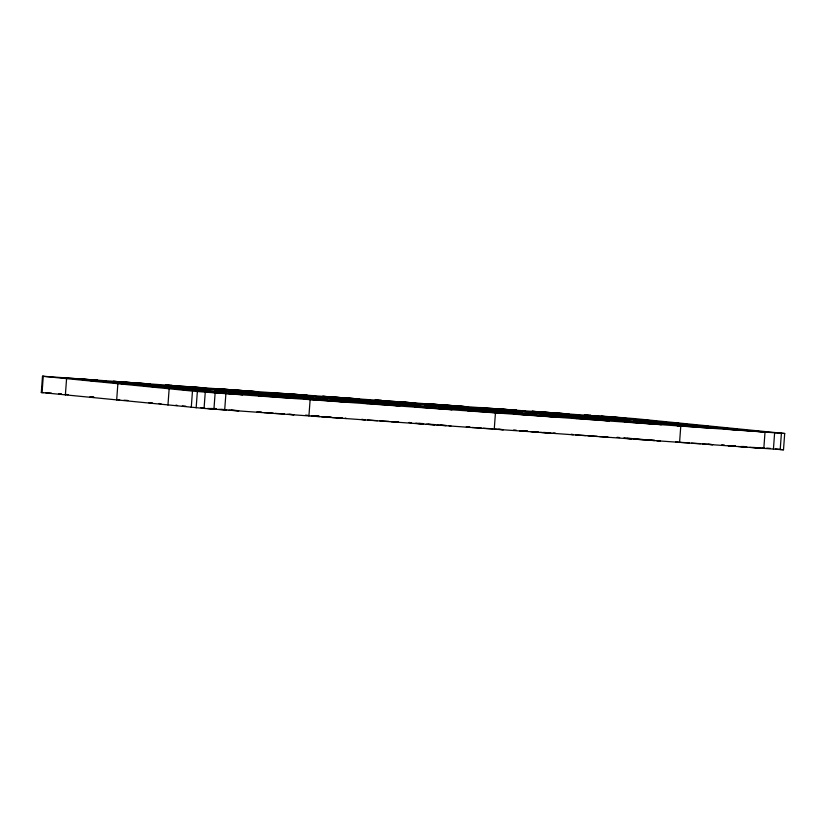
<?xml version="1.0" encoding="UTF-8"?>
<svg xmlns="http://www.w3.org/2000/svg" width="826" height="826" viewBox="0 0 826 826"><rect width="100%" height="100%" fill="white"/><g stroke="black" fill="none" stroke-linecap="round" stroke-linejoin="round"><path stroke-width="1.24" d="M601.307 416.036L634.719 418.627L784.7 433.495L783.502 449.788L204.063 408.436L41.3 392.505L42.498 376.212L621.348 417.791L584.405 415.024L590.869 415.437L590.27 415.385M42.064 392.639L43.262 376.336L42.498 376.212M65.378 394.942L66.576 378.638M116.672 400.011L117.87 383.708M167.957 405.07L169.154 388.778M191.281 407.373L192.468 391.08L43.262 376.336M196.154 407.807L197.352 391.503L192.468 391.08M204.063 408.436L205.261 392.133L197.352 391.503M213.934 409.18L215.132 392.887L205.261 392.133M224.693 409.964L225.89 393.672L784.7 433.495M308.924 415.984L310.122 399.691M494.247 429.231L495.445 412.938M679.571 442.488L680.769 426.185M763.813 448.508L765.01 432.204M773.425 449.179L774.623 432.876M780.198 449.623L781.396 433.32M416.19 423.335L423.015 423.759M552.78 433.237L555.65 433.423L553.75 433.237M41.3 392.505L43.51 392.618M149.568 402.675L151.736 402.809M238.735 410.78L228.885 410.13M312.207 415.891L319.259 416.345M656.505 440.661L660.335 440.908L657.733 440.65M93.792 397.089L90.592 396.893M208.482 408.457L216.433 408.994M342.46 418.214L332.3 417.522M759.992 448.074L765.021 448.394L762.419 448.136M45.74 392.753L51.377 393.124M445.937 425.617L436.985 425.008M550.622 433.103L540.4 432.401M58.584 393.62L60.99 393.795M65.368 394.425L68.124 394.632M93.586 397.234L89.879 396.872M119.563 399.753L117.736 399.629L119.625 399.815M124.055 400.197L127.906 400.496M152.283 403.005L148.597 402.675M177.518 405.483L175.68 405.349L176.805 405.463M210.733 408.436L215.524 408.777M315.418 415.922L319.012 416.18M418.906 423.315L423.697 423.655M522.393 430.718L527.184 431.058M627.079 438.203L631.869 438.544M730.566 445.596L735.357 445.937M742.533 446.453L744.928 446.629M220.831 409.304L226.747 409.727M324.587 416.727L331.433 417.213M428.002 424.12L434.848 424.605M527.7 431.244L519.791 430.738M532.687 431.606L538.604 432.029M630.527 438.596L623.733 438.172L631.725 438.885M636.103 438.998L643.289 439.504M735.212 446.081L728.078 445.627L734.737 446.226M740.788 446.484L746.115 446.856M261.914 412.308L256.927 411.947L261.563 412.401M264.052 412.587L273.148 413.103M275.285 413.392L284.381 413.909M287.768 414.28L294.015 414.724L289.379 414.27M345.196 418.379L346.28 418.462L345.154 418.348M365.35 419.701L361.612 419.432L365.082 419.773M367.487 419.98L377.482 420.692M379.97 420.868L389.067 421.394M391.204 421.673L398.7 422.21L394.064 421.756M446.474 425.504L440.795 425.07M449.137 425.813L450.965 425.948L449.84 425.834M470.035 427.187L466.287 426.918L469.767 427.259M472.173 427.465L481.269 427.982M483.406 428.271L492.502 428.787M494.64 429.066L503.375 429.696L498.739 429.231M550.818 432.958L543.498 432.401M573.471 434.579L570.972 434.404L573.296 434.631M575.608 434.858L585.593 435.57M588.091 435.746L597.188 436.273M599.325 436.551L608.06 437.181L603.424 436.717M654.76 440.392L648.183 439.886M678.156 442.065L675.658 441.879L677.981 442.116M680.294 442.344L689.39 442.86M691.527 443.149L700.624 443.665M702.761 443.944L712.745 444.656L708.109 444.202M758.691 447.816L752.868 447.372M226.345 409.944L218.9 409.397M331.03 417.429L321.49 416.727M434.786 424.853L426.175 424.213M537.612 432.204L530.86 431.688M746.983 447.165L738.248 446.505M749.771 447.362L759.146 448.033M215.132 392.887L225.89 393.672M633.563 439.019L654.471 440.557L653.862 440.495M158.86 403.511L160.956 403.677M336.11 417.584L342.14 418.049M319.517 416.572L311.237 415.881M185.85 406.227L182.339 405.948M231.425 410.099L238.229 410.646M214.832 409.087L207.254 408.467M527.04 431.399L519.833 430.78M422.354 423.914L415.148 423.294M746.126 430.325L720.386 428.24L766.218 432.101L729.275 429.334L735.739 429.757L735.14 429.696M651.363 422.179L655.999 422.644L618.911 419.866L623.547 420.32M709.307 427.909L713.943 428.364L676.855 425.586L681.491 426.04M501.816 409.056L516.663 410.305L479.72 407.538L486.184 407.961L485.585 407.899M641.441 422.84L615.711 420.764L661.533 424.616L624.59 421.849L631.054 422.272L630.455 422.21M546.678 414.693L551.314 415.158L514.226 412.38L518.862 412.835M604.622 420.424L609.258 420.878L572.17 418.101L576.806 418.565M397.13 401.57L411.978 402.82L375.035 400.052L381.498 400.476L380.9 400.414M536.755 415.364L511.026 413.279L556.848 417.13L519.905 414.363L526.369 414.786L525.77 414.724M441.993 407.218L446.629 407.672L409.541 404.895L414.177 405.349M499.936 412.938L504.572 413.392L467.485 410.615L472.121 411.08M292.445 394.095L307.293 395.334L270.35 392.577L276.824 392.99L276.214 392.928M432.07 407.879L406.34 405.793L452.163 409.644L415.22 406.888L421.683 407.301L421.084 407.239M337.307 399.732L341.943 400.187L304.856 397.409L309.492 397.864M395.262 405.452L399.898 405.917L362.8 403.14L367.436 403.594M187.76 386.609L202.607 387.848L165.665 385.092L172.138 385.505L171.529 385.443M327.385 400.393L301.655 398.308L347.478 402.159L310.535 399.402L317.008 399.815L316.399 399.763M232.622 392.247L237.258 392.701L200.171 389.924L204.807 390.388M290.576 397.967L295.212 398.431L258.125 395.654L262.761 396.108M83.075 379.124L97.922 380.373L60.979 377.606L67.453 378.019L66.854 377.967M222.7 392.908L196.97 390.822L242.792 394.683L205.85 391.916L212.323 392.329L211.714 392.278M766.786 448.084L770.472 448.446M775.377 448.931L783.502 449.788M721.759 444.791L724.33 445.049M617.074 437.305L619.645 437.563M513.679 429.954L516.24 430.201M408.994 422.468L411.555 422.726M305.589 415.117L308.16 415.364M213.81 408.447L216.371 408.694M200.904 407.631L204.755 408.013M92.822 380.662L89.951 380.466L126.894 383.233L92.822 380.662M121.794 383.522L118.934 383.326L155.877 386.093L121.794 383.522M197.507 388.137L194.637 387.952L231.579 390.719L197.507 388.137M150.766 386.382L147.906 386.196L184.848 388.953L150.766 386.382M226.479 391.008L223.619 390.812L260.562 393.579L226.479 391.008M179.748 389.242L176.878 389.056L213.82 391.813L179.748 389.242M302.192 395.623L299.322 395.437L336.265 398.194L302.192 395.623M255.451 393.868L252.591 393.672L289.534 396.439L255.451 393.868M331.164 398.493L328.294 398.297L365.237 401.064L331.164 398.493M284.423 396.728L281.563 396.542L318.506 399.299L284.423 396.728M406.877 403.109L404.007 402.923L440.95 405.68L406.877 403.109M360.136 401.353L357.276 401.157L394.219 403.924L360.136 401.353M435.849 405.969L432.979 405.783L469.922 408.54L435.849 405.969M389.108 404.213L386.248 404.017L423.191 406.784L389.108 404.213M511.562 410.594L508.692 410.398L545.635 413.165L511.562 410.594M464.821 408.839L461.951 408.643L498.894 411.41L464.821 408.839M540.534 413.454L537.664 413.268L574.607 416.025L540.534 413.454M493.793 411.699L490.933 411.503L527.876 414.27L493.793 411.699M616.237 418.08L613.377 417.884L650.32 420.651L616.237 418.08M569.506 416.314L566.636 416.128L603.579 418.885L569.506 416.314M645.22 420.94L642.349 420.744L679.292 423.511L645.22 420.94M598.478 419.185L595.618 418.988L632.561 421.756L598.478 419.185M674.192 423.8L671.321 423.614L708.264 426.371L674.192 423.8M703.163 426.66L700.293 426.474L737.236 429.241L703.163 426.66M145.706 383.656L113.255 381.344L150.342 384.121L145.706 383.656M250.392 391.142L217.94 388.819L255.028 391.596L250.392 391.142M355.077 398.628L322.625 396.304L359.713 399.082L355.077 398.628M459.752 406.113L427.3 403.79L464.388 406.568L459.752 406.113M564.437 413.599L531.985 411.276L569.073 414.053L564.437 413.599M97.829 380.569L81.072 379.371L106.802 381.457L97.829 380.569M202.504 388.055L185.757 386.857L211.487 388.943L202.504 388.055M307.189 395.54L290.442 394.343L316.172 396.428L307.189 395.54M411.875 403.026L395.127 401.828L420.857 403.914L411.875 403.026M516.56 410.512L499.813 409.314L525.543 411.4L516.56 410.512M621.245 417.987L604.498 416.789L630.228 418.875L621.245 417.987M174.678 386.527L142.227 384.204L179.314 386.981L174.678 386.527M279.364 394.002L246.912 391.689L283.999 394.467L279.364 394.002M384.049 401.488L351.597 399.165L388.685 401.942L384.049 401.488M488.734 408.973L456.282 406.65L493.37 409.428L488.734 408.973M593.419 416.459L560.957 414.136L598.055 416.913L593.419 416.459M126.801 383.44L110.054 382.242L135.784 384.317L126.801 383.44M231.486 390.915L214.729 389.717L240.469 391.803L231.486 390.915M336.172 398.4L319.414 397.203L345.144 399.288L336.172 398.4M440.847 405.886L424.099 404.688L449.829 406.774L440.847 405.886M545.532 413.372L528.785 412.174L554.514 414.26L545.532 413.372M650.217 420.857L633.47 419.66L659.2 421.745L650.217 420.857M203.65 389.387L171.199 387.064L208.286 389.841L203.65 389.387M308.335 396.872L275.884 394.549L312.971 397.327L308.335 396.872M413.021 404.348L380.569 402.035L417.657 404.812L413.021 404.348M517.706 411.833L485.254 409.51L522.342 412.298L517.706 411.833M622.391 419.319L589.94 416.996L627.027 419.773L622.391 419.319M155.773 386.3L139.026 385.102L164.756 387.188L155.773 386.3M260.458 393.785L243.711 392.587L269.441 394.673L260.458 393.785M365.144 401.26L348.386 400.063L374.126 402.148L365.144 401.26M469.829 408.746L453.071 407.548L478.801 409.634L469.829 408.746M574.504 416.232L557.757 415.034L583.486 417.12L574.504 416.232M679.189 423.717L662.442 422.52L688.172 424.605L679.189 423.717M184.745 389.16L167.998 387.962L193.728 390.048L184.745 389.16M289.43 396.645L272.683 395.447L298.413 397.533L289.43 396.645M394.116 404.131L377.368 402.933L403.098 405.019L394.116 404.131M498.801 411.606L482.043 410.408L507.784 412.494L498.801 411.606M603.486 419.092L586.728 417.894L612.469 419.98L603.486 419.092M708.161 426.577L691.414 425.38L717.144 427.465L708.161 426.577M261.594 395.107L229.143 392.784L266.23 395.571L261.594 395.107M366.279 402.592L333.828 400.269L370.915 403.047L366.279 402.592M470.965 410.078L438.513 407.755L475.6 410.532L470.965 410.078M575.65 417.564L543.198 415.241L580.286 418.018L575.65 417.564M680.335 425.039L647.883 422.726L684.971 425.504L680.335 425.039M60.876 393.981L59.782 393.899L60.907 394.012"/></g></svg>
